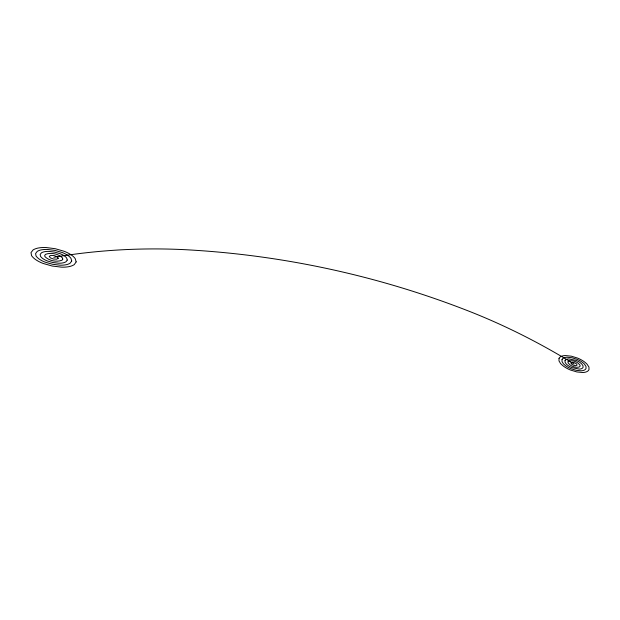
<?xml version="1.0" encoding="UTF-8"?>
<svg xmlns="http://www.w3.org/2000/svg" width="620" height="620" viewBox="0 0 620 620"><rect width="100%" height="100%" fill="white"/><g stroke="black" fill="none" stroke-linecap="round" stroke-linejoin="round"><path stroke-width="0.93" d="M53.77 257.292A929.504 751.928 -89.1 0 1 186.411 249.759C283.472 255.06 379.525 276.001 469.975 311.596A860.738 643.327 75.4 0 1 574.066 363.994M571.067 362.871L571.4 363.932L573.376 365.196L575.779 365.692L577.057 365.118L576.67 364.017L574.755 362.801L572.353 362.305L571.067 362.871M568.06 361.747L568.06 362.762C570.292 366.226 575.112 367.9 579.096 367.094L580.049 366.242L580.041 365.226C577.778 361.778 573.019 360.119 569.044 360.902L568.06 361.747M565.053 360.615L565.037 362.142L566.037 363.793A8.51 4.805 38.3 0 0 568.858 366.048A12.516 7.037 38.2 0 0 571.981 367.621L579.227 369.094A12.509 7.022 38.3 0 0 581.607 368.644A8.006 4.495 38.4 0 0 583.04 367.365L583.025 365.831L581.847 364.072A8.045 4.526 38.6 0 0 579.212 361.971A12.648 7.138 38.7 0 0 576.127 360.422L568.935 358.933A12.656 7.161 38.6 0 0 566.533 359.352A8.052 4.557 38.4 0 0 565.053 360.615M562.046 359.484L562.014 361.522L563.34 363.723A11.346 6.402 38.2 0 0 567.106 366.738A16.655 9.362 38.1 0 0 571.276 368.83L576.306 370.341L580.948 370.799A16.647 9.331 38.2 0 0 584.125 370.194A10.672 5.983 38.4 0 0 586.024 368.489L585.993 366.443L584.428 364.095A10.734 6.037 38.7 0 0 580.909 361.297A16.895 9.54 38.8 0 0 576.809 359.236L571.849 357.732L567.23 357.244A16.91 9.579 38.7 0 0 564.022 357.802A10.749 6.092 38.5 0 0 562.046 359.484M559.031 358.352L558.984 360.902L560.635 363.653A14.175 7.998 38.2 0 0 565.355 367.428A20.786 11.679 38.1 0 0 570.571 370.055L576.871 371.938L582.676 372.504A20.762 11.625 38.2 0 0 586.644 371.744A13.322 7.463 38.4 0 0 589 369.605L588.954 367.048L586.993 364.118A13.423 7.541 38.7 0 0 582.606 360.631A21.158 11.958 38.9 0 0 577.491 358.058L571.299 356.175L565.533 355.57A21.181 12.013 38.8 0 0 561.511 356.26A13.454 7.626 38.5 0 0 559.031 358.352M76.167 261.888L74.26 264.616A16.678 10.989 13.2 0 1 68.665 266.701A26.055 17.042 13.2 0 1 61.465 267.15L52.212 266.034L43.16 263.454A26.164 17.089 12.9 0 1 36.495 260.175A17.879 11.726 12.5 0 1 31.589 255.711L31 252.627L33.1 249.906A16.98 11.222 12.3 0 1 38.897 247.907A26.668 17.763 12.3 0 1 46.151 247.543L55.289 248.721L64.123 251.278A26.552 17.716 12.6 0 1 70.61 254.479A16.802 11.152 13 0 1 75.191 258.587L76.167 261.888M71.719 260.974L70.176 263.159A13.369 8.812 13.2 0 1 65.681 264.817A20.894 13.694 13.1 0 1 59.915 265.174L52.53 264.267L45.299 262.206A20.964 13.717 12.9 0 1 39.982 259.594A14.299 9.385 12.6 0 1 36.061 256.029L35.58 253.565L37.247 251.387A13.555 8.959 12.4 0 1 41.873 249.783A21.282 14.144 12.4 0 1 47.67 249.48L54.986 250.418L62.07 252.472A21.212 14.12 12.7 0 1 67.278 255.037A13.446 8.912 13 0 1 70.944 258.331L71.719 260.974M67.255 260.059L66.084 261.694A10.044 6.618 13.1 0 1 62.698 262.934A15.702 10.308 13 0 1 58.373 263.198L52.84 262.516L47.43 260.974A15.74 10.323 12.8 0 1 43.454 259.013A10.726 7.053 12.6 0 1 40.517 256.347L40.153 254.502L41.385 252.867A10.152 6.704 12.5 0 1 44.842 251.658A15.918 10.563 12.5 0 1 49.189 251.426L54.684 252.131L60.008 253.665A15.88 10.548 12.7 0 1 63.922 255.595A10.083 6.68 12.9 0 1 66.673 258.067L67.255 260.059M62.767 259.137L61.985 260.229C56.389 262.376 49.259 260.803 44.95 256.665L44.702 255.432L45.524 254.347C51.065 252.263 58.086 253.774 62.388 257.812L62.767 259.137M58.272 258.214L56.745 259.168L53.46 259.028L50.344 257.866L49.243 256.362L50.794 255.417L54.072 255.564L57.172 256.726L58.272 258.214"/></g></svg>
